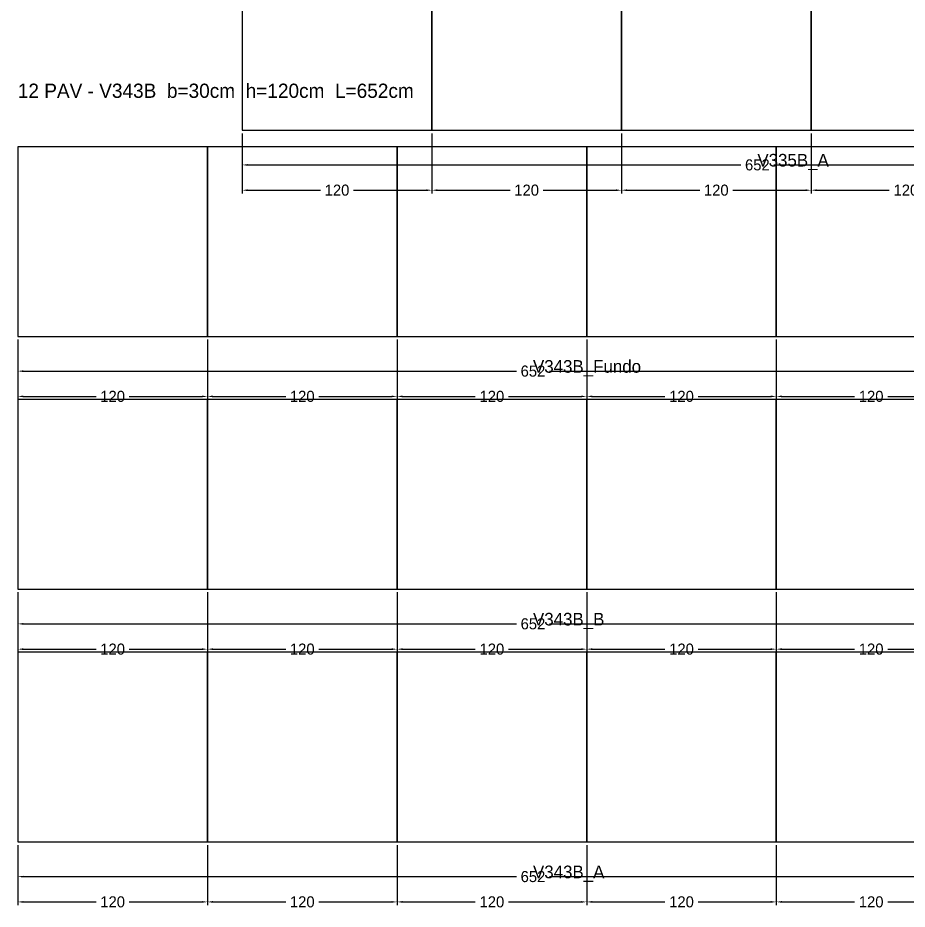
# Model space of a CAD drawing. Header units: metres. Extents: x 180 to 6304, y -11808 to -336.
# Drawn here: x 1666 to 2229, y -3415 to -2851 of the extents above; entities that cross this region are included whole.
import ezdxf

# ---------------------------------------------------------------- set-up
doc = ezdxf.new("R2010")
doc.units = ezdxf.units.M
doc.layers.add('COTA', color=3, linetype='Continuous')
doc.dimstyles.new('COTA_VIG', dxfattribs={"dimtxt": 7, "dimasz": 3.5, "dimexe": 2, "dimexo": 2, "dimgap": 1.5, "dimtad": 1, "dimdec": 1, "dimcen": 2.5, "dimclrd": 3, "dimclre": 3, "dimclrt": 3, "dimazin": 3, "dimtfac": 1, "dimtmove": 0, "dimatfit": 3})

# ---------------------------------------------------------------- blocks, each defined once
blk = doc.blocks.new('_CLOSEDFILLED')
at = {"color": 0, "linetype": 'BYBLOCK'}
blk.add_solid([(-1, 0.16), (0, 0), (-1, -0.16)], dxfattribs=at)
blk = doc.blocks.new('*D562')
at = {"color": 3}
for p, q in [((1808.44, -2923.77), (1808.44, -2945.77)), ((2460.44, -2923.77), (2460.44, -2945.77)), ((1811.94, -2943.77), (2123.94, -2943.77)), ((2144.94, -2943.77), (2456.94, -2943.77))]:
    blk.add_line(p, q, dxfattribs=at)
at = {"layer": 'Defpoints'}
for p in [(1808.44, -2921.77), (2460.44, -2921.77), (1808.44, -2943.77)]:
    blk.add_point(p, dxfattribs=at)
at = {"layer": 'COTA', "color": 3, "xscale": 3.5, "yscale": 3.5, "rotation": 180}
blk.add_blockref('_CLOSEDFILLED', (1808.44, -2943.77), dxfattribs=at)
at = {"layer": 'COTA', "color": 3, "xscale": 3.5, "yscale": 3.5}
blk.add_blockref('_CLOSEDFILLED', (2460.44, -2943.77), dxfattribs=at)
at = {"layer": 'COTA', "color": 3, "insert": (2134.44, -2943.77), "char_height": 7, "attachment_point": 5}
blk.add_mtext('652', dxfattribs=at)
blk = doc.blocks.new('*D563')
at = {"color": 3}
for p, q in [((1808.44, -2923.77), (1808.44, -2961.77)), ((1928.44, -2923.77), (1928.44, -2961.77)), ((1811.94, -2959.77), (1857.94, -2959.77)), ((1878.94, -2959.77), (1924.94, -2959.77))]:
    blk.add_line(p, q, dxfattribs=at)
at = {"layer": 'Defpoints'}
for p in [(1808.44, -2921.77), (1928.44, -2921.77), (1808.44, -2959.77)]:
    blk.add_point(p, dxfattribs=at)
at = {"layer": 'COTA', "color": 3, "xscale": 3.5, "yscale": 3.5, "rotation": 180}
blk.add_blockref('_CLOSEDFILLED', (1808.44, -2959.77), dxfattribs=at)
at = {"layer": 'COTA', "color": 3, "xscale": 3.5, "yscale": 3.5}
blk.add_blockref('_CLOSEDFILLED', (1928.44, -2959.77), dxfattribs=at)
at = {"layer": 'COTA', "color": 3, "insert": (1868.44, -2959.77), "char_height": 7, "attachment_point": 5}
blk.add_mtext('120', dxfattribs=at)
blk = doc.blocks.new('*D564')
at = {"color": 3}
for p, q in [((1928.44, -2923.77), (1928.44, -2961.77)), ((2048.44, -2923.77), (2048.44, -2961.77)), ((1931.94, -2959.77), (1977.94, -2959.77)), ((1998.94, -2959.77), (2044.94, -2959.77))]:
    blk.add_line(p, q, dxfattribs=at)
at = {"layer": 'Defpoints'}
for p in [(1928.44, -2921.77), (2048.44, -2921.77), (1928.44, -2959.77)]:
    blk.add_point(p, dxfattribs=at)
at = {"layer": 'COTA', "color": 3, "xscale": 3.5, "yscale": 3.5, "rotation": 180}
blk.add_blockref('_CLOSEDFILLED', (1928.44, -2959.77), dxfattribs=at)
at = {"layer": 'COTA', "color": 3, "xscale": 3.5, "yscale": 3.5}
blk.add_blockref('_CLOSEDFILLED', (2048.44, -2959.77), dxfattribs=at)
at = {"layer": 'COTA', "color": 3, "insert": (1988.44, -2959.77), "char_height": 7, "attachment_point": 5}
blk.add_mtext('120', dxfattribs=at)
blk = doc.blocks.new('*D565')
at = {"color": 3}
for p, q in [((2048.44, -2923.77), (2048.44, -2961.77)), ((2168.44, -2923.77), (2168.44, -2961.77)), ((2051.94, -2959.77), (2097.94, -2959.77)), ((2118.94, -2959.77), (2164.94, -2959.77))]:
    blk.add_line(p, q, dxfattribs=at)
at = {"layer": 'Defpoints'}
for p in [(2048.44, -2921.77), (2168.44, -2921.77), (2048.44, -2959.77)]:
    blk.add_point(p, dxfattribs=at)
at = {"layer": 'COTA', "color": 3, "xscale": 3.5, "yscale": 3.5, "rotation": 180}
blk.add_blockref('_CLOSEDFILLED', (2048.44, -2959.77), dxfattribs=at)
at = {"layer": 'COTA', "color": 3, "xscale": 3.5, "yscale": 3.5}
blk.add_blockref('_CLOSEDFILLED', (2168.44, -2959.77), dxfattribs=at)
at = {"layer": 'COTA', "color": 3, "insert": (2108.44, -2959.77), "char_height": 7, "attachment_point": 5}
blk.add_mtext('120', dxfattribs=at)
blk = doc.blocks.new('*D566')
at = {"color": 3}
for p, q in [((2168.44, -2923.77), (2168.44, -2961.77)), ((2288.44, -2923.77), (2288.44, -2961.77)), ((2171.94, -2959.77), (2217.94, -2959.77)), ((2238.94, -2959.77), (2284.94, -2959.77))]:
    blk.add_line(p, q, dxfattribs=at)
at = {"layer": 'Defpoints'}
for p in [(2168.44, -2921.77), (2288.44, -2921.77), (2168.44, -2959.77)]:
    blk.add_point(p, dxfattribs=at)
at = {"layer": 'COTA', "color": 3, "xscale": 3.5, "yscale": 3.5, "rotation": 180}
blk.add_blockref('_CLOSEDFILLED', (2168.44, -2959.77), dxfattribs=at)
at = {"layer": 'COTA', "color": 3, "xscale": 3.5, "yscale": 3.5}
blk.add_blockref('_CLOSEDFILLED', (2288.44, -2959.77), dxfattribs=at)
at = {"layer": 'COTA', "color": 3, "insert": (2228.44, -2959.77), "char_height": 7, "attachment_point": 5}
blk.add_mtext('120', dxfattribs=at)
blk = doc.blocks.new('*D862')
at = {"color": 3}
for p, q in [((1666.44, -3374.31), (1666.44, -3396.31)), ((2318.44, -3374.31), (2318.44, -3396.31)), ((1669.94, -3394.31), (1981.94, -3394.31)), ((2002.94, -3394.31), (2314.94, -3394.31))]:
    blk.add_line(p, q, dxfattribs=at)
at = {"layer": 'Defpoints'}
for p in [(1666.44, -3372.31), (2318.44, -3372.31), (1666.44, -3394.31)]:
    blk.add_point(p, dxfattribs=at)
at = {"layer": 'COTA', "color": 3, "xscale": 3.5, "yscale": 3.5, "rotation": 180}
blk.add_blockref('_CLOSEDFILLED', (1666.44, -3394.31), dxfattribs=at)
at = {"layer": 'COTA', "color": 3, "xscale": 3.5, "yscale": 3.5}
blk.add_blockref('_CLOSEDFILLED', (2318.44, -3394.31), dxfattribs=at)
at = {"layer": 'COTA', "color": 3, "insert": (1992.44, -3394.31), "char_height": 7, "attachment_point": 5}
blk.add_mtext('652', dxfattribs=at)
blk = doc.blocks.new('*D863')
at = {"color": 3}
for p, q in [((1666.44, -3374.31), (1666.44, -3412.31)), ((1786.44, -3374.31), (1786.44, -3412.31)), ((1669.94, -3410.31), (1715.94, -3410.31)), ((1736.94, -3410.31), (1782.94, -3410.31))]:
    blk.add_line(p, q, dxfattribs=at)
at = {"layer": 'Defpoints'}
for p in [(1666.44, -3372.31), (1786.44, -3372.31), (1666.44, -3410.31)]:
    blk.add_point(p, dxfattribs=at)
at = {"layer": 'COTA', "color": 3, "xscale": 3.5, "yscale": 3.5, "rotation": 180}
blk.add_blockref('_CLOSEDFILLED', (1666.44, -3410.31), dxfattribs=at)
at = {"layer": 'COTA', "color": 3, "xscale": 3.5, "yscale": 3.5}
blk.add_blockref('_CLOSEDFILLED', (1786.44, -3410.31), dxfattribs=at)
at = {"layer": 'COTA', "color": 3, "insert": (1726.44, -3410.31), "char_height": 7, "attachment_point": 5}
blk.add_mtext('120', dxfattribs=at)
blk = doc.blocks.new('*D864')
at = {"color": 3}
for p, q in [((1786.44, -3374.31), (1786.44, -3412.31)), ((1906.44, -3374.31), (1906.44, -3412.31)), ((1789.94, -3410.31), (1835.94, -3410.31)), ((1856.94, -3410.31), (1902.94, -3410.31))]:
    blk.add_line(p, q, dxfattribs=at)
at = {"layer": 'Defpoints'}
for p in [(1786.44, -3372.31), (1906.44, -3372.31), (1786.44, -3410.31)]:
    blk.add_point(p, dxfattribs=at)
at = {"layer": 'COTA', "color": 3, "xscale": 3.5, "yscale": 3.5, "rotation": 180}
blk.add_blockref('_CLOSEDFILLED', (1786.44, -3410.31), dxfattribs=at)
at = {"layer": 'COTA', "color": 3, "xscale": 3.5, "yscale": 3.5}
blk.add_blockref('_CLOSEDFILLED', (1906.44, -3410.31), dxfattribs=at)
at = {"layer": 'COTA', "color": 3, "insert": (1846.44, -3410.31), "char_height": 7, "attachment_point": 5}
blk.add_mtext('120', dxfattribs=at)
blk = doc.blocks.new('*D865')
at = {"color": 3}
for p, q in [((1906.44, -3374.31), (1906.44, -3412.31)), ((2026.44, -3374.31), (2026.44, -3412.31)), ((1909.94, -3410.31), (1955.94, -3410.31)), ((1976.94, -3410.31), (2022.94, -3410.31))]:
    blk.add_line(p, q, dxfattribs=at)
at = {"layer": 'Defpoints'}
for p in [(1906.44, -3372.31), (2026.44, -3372.31), (1906.44, -3410.31)]:
    blk.add_point(p, dxfattribs=at)
at = {"layer": 'COTA', "color": 3, "xscale": 3.5, "yscale": 3.5, "rotation": 180}
blk.add_blockref('_CLOSEDFILLED', (1906.44, -3410.31), dxfattribs=at)
at = {"layer": 'COTA', "color": 3, "xscale": 3.5, "yscale": 3.5}
blk.add_blockref('_CLOSEDFILLED', (2026.44, -3410.31), dxfattribs=at)
at = {"layer": 'COTA', "color": 3, "insert": (1966.44, -3410.31), "char_height": 7, "attachment_point": 5}
blk.add_mtext('120', dxfattribs=at)
blk = doc.blocks.new('*D866')
at = {"color": 3}
for p, q in [((2026.44, -3374.31), (2026.44, -3412.31)), ((2146.44, -3374.31), (2146.44, -3412.31)), ((2029.94, -3410.31), (2075.94, -3410.31)), ((2096.94, -3410.31), (2142.94, -3410.31))]:
    blk.add_line(p, q, dxfattribs=at)
at = {"layer": 'Defpoints'}
for p in [(2026.44, -3372.31), (2146.44, -3372.31), (2026.44, -3410.31)]:
    blk.add_point(p, dxfattribs=at)
at = {"layer": 'COTA', "color": 3, "xscale": 3.5, "yscale": 3.5, "rotation": 180}
blk.add_blockref('_CLOSEDFILLED', (2026.44, -3410.31), dxfattribs=at)
at = {"layer": 'COTA', "color": 3, "xscale": 3.5, "yscale": 3.5}
blk.add_blockref('_CLOSEDFILLED', (2146.44, -3410.31), dxfattribs=at)
at = {"layer": 'COTA', "color": 3, "insert": (2086.44, -3410.31), "char_height": 7, "attachment_point": 5}
blk.add_mtext('120', dxfattribs=at)
blk = doc.blocks.new('*D867')
at = {"color": 3}
for p, q in [((2146.44, -3374.31), (2146.44, -3412.31)), ((2266.44, -3374.31), (2266.44, -3412.31)), ((2149.94, -3410.31), (2195.94, -3410.31)), ((2216.94, -3410.31), (2262.94, -3410.31))]:
    blk.add_line(p, q, dxfattribs=at)
at = {"layer": 'Defpoints'}
for p in [(2146.44, -3372.31), (2266.44, -3372.31), (2146.44, -3410.31)]:
    blk.add_point(p, dxfattribs=at)
at = {"layer": 'COTA', "color": 3, "xscale": 3.5, "yscale": 3.5, "rotation": 180}
blk.add_blockref('_CLOSEDFILLED', (2146.44, -3410.31), dxfattribs=at)
at = {"layer": 'COTA', "color": 3, "xscale": 3.5, "yscale": 3.5}
blk.add_blockref('_CLOSEDFILLED', (2266.44, -3410.31), dxfattribs=at)
at = {"layer": 'COTA', "color": 3, "insert": (2206.44, -3410.31), "char_height": 7, "attachment_point": 5}
blk.add_mtext('120', dxfattribs=at)
blk = doc.blocks.new('*D870')
at = {"color": 3}
for p, q in [((1666.44, -3214.31), (1666.44, -3236.31)), ((2318.44, -3214.31), (2318.44, -3236.31)), ((1669.94, -3234.31), (1981.94, -3234.31)), ((2002.94, -3234.31), (2314.94, -3234.31))]:
    blk.add_line(p, q, dxfattribs=at)
at = {"layer": 'Defpoints'}
for p in [(1666.44, -3212.31), (2318.44, -3212.31), (1666.44, -3234.31)]:
    blk.add_point(p, dxfattribs=at)
at = {"layer": 'COTA', "color": 3, "xscale": 3.5, "yscale": 3.5, "rotation": 180}
blk.add_blockref('_CLOSEDFILLED', (1666.44, -3234.31), dxfattribs=at)
at = {"layer": 'COTA', "color": 3, "xscale": 3.5, "yscale": 3.5}
blk.add_blockref('_CLOSEDFILLED', (2318.44, -3234.31), dxfattribs=at)
at = {"layer": 'COTA', "color": 3, "insert": (1992.44, -3234.31), "char_height": 7, "attachment_point": 5}
blk.add_mtext('652', dxfattribs=at)
blk = doc.blocks.new('*D871')
at = {"color": 3}
for p, q in [((1666.44, -3214.31), (1666.44, -3252.31)), ((1786.44, -3214.31), (1786.44, -3252.31)), ((1669.94, -3250.31), (1715.94, -3250.31)), ((1736.94, -3250.31), (1782.94, -3250.31))]:
    blk.add_line(p, q, dxfattribs=at)
at = {"layer": 'Defpoints'}
for p in [(1666.44, -3212.31), (1786.44, -3212.31), (1666.44, -3250.31)]:
    blk.add_point(p, dxfattribs=at)
at = {"layer": 'COTA', "color": 3, "xscale": 3.5, "yscale": 3.5, "rotation": 180}
blk.add_blockref('_CLOSEDFILLED', (1666.44, -3250.31), dxfattribs=at)
at = {"layer": 'COTA', "color": 3, "xscale": 3.5, "yscale": 3.5}
blk.add_blockref('_CLOSEDFILLED', (1786.44, -3250.31), dxfattribs=at)
at = {"layer": 'COTA', "color": 3, "insert": (1726.44, -3250.31), "char_height": 7, "attachment_point": 5}
blk.add_mtext('120', dxfattribs=at)
blk = doc.blocks.new('*D872')
at = {"color": 3}
for p, q in [((1786.44, -3214.31), (1786.44, -3252.31)), ((1906.44, -3214.31), (1906.44, -3252.31)), ((1789.94, -3250.31), (1835.94, -3250.31)), ((1856.94, -3250.31), (1902.94, -3250.31))]:
    blk.add_line(p, q, dxfattribs=at)
at = {"layer": 'Defpoints'}
for p in [(1786.44, -3212.31), (1906.44, -3212.31), (1786.44, -3250.31)]:
    blk.add_point(p, dxfattribs=at)
at = {"layer": 'COTA', "color": 3, "xscale": 3.5, "yscale": 3.5, "rotation": 180}
blk.add_blockref('_CLOSEDFILLED', (1786.44, -3250.31), dxfattribs=at)
at = {"layer": 'COTA', "color": 3, "xscale": 3.5, "yscale": 3.5}
blk.add_blockref('_CLOSEDFILLED', (1906.44, -3250.31), dxfattribs=at)
at = {"layer": 'COTA', "color": 3, "insert": (1846.44, -3250.31), "char_height": 7, "attachment_point": 5}
blk.add_mtext('120', dxfattribs=at)
blk = doc.blocks.new('*D873')
at = {"color": 3}
for p, q in [((1906.44, -3214.31), (1906.44, -3252.31)), ((2026.44, -3214.31), (2026.44, -3252.31)), ((1909.94, -3250.31), (1955.94, -3250.31)), ((1976.94, -3250.31), (2022.94, -3250.31))]:
    blk.add_line(p, q, dxfattribs=at)
at = {"layer": 'Defpoints'}
for p in [(1906.44, -3212.31), (2026.44, -3212.31), (1906.44, -3250.31)]:
    blk.add_point(p, dxfattribs=at)
at = {"layer": 'COTA', "color": 3, "xscale": 3.5, "yscale": 3.5, "rotation": 180}
blk.add_blockref('_CLOSEDFILLED', (1906.44, -3250.31), dxfattribs=at)
at = {"layer": 'COTA', "color": 3, "xscale": 3.5, "yscale": 3.5}
blk.add_blockref('_CLOSEDFILLED', (2026.44, -3250.31), dxfattribs=at)
at = {"layer": 'COTA', "color": 3, "insert": (1966.44, -3250.31), "char_height": 7, "attachment_point": 5}
blk.add_mtext('120', dxfattribs=at)
blk = doc.blocks.new('*D874')
at = {"color": 3}
for p, q in [((2026.44, -3214.31), (2026.44, -3252.31)), ((2146.44, -3214.31), (2146.44, -3252.31)), ((2029.94, -3250.31), (2075.94, -3250.31)), ((2096.94, -3250.31), (2142.94, -3250.31))]:
    blk.add_line(p, q, dxfattribs=at)
at = {"layer": 'Defpoints'}
for p in [(2026.44, -3212.31), (2146.44, -3212.31), (2026.44, -3250.31)]:
    blk.add_point(p, dxfattribs=at)
at = {"layer": 'COTA', "color": 3, "xscale": 3.5, "yscale": 3.5, "rotation": 180}
blk.add_blockref('_CLOSEDFILLED', (2026.44, -3250.31), dxfattribs=at)
at = {"layer": 'COTA', "color": 3, "xscale": 3.5, "yscale": 3.5}
blk.add_blockref('_CLOSEDFILLED', (2146.44, -3250.31), dxfattribs=at)
at = {"layer": 'COTA', "color": 3, "insert": (2086.44, -3250.31), "char_height": 7, "attachment_point": 5}
blk.add_mtext('120', dxfattribs=at)
blk = doc.blocks.new('*D875')
at = {"color": 3}
for p, q in [((2146.44, -3214.31), (2146.44, -3252.31)), ((2266.44, -3214.31), (2266.44, -3252.31)), ((2149.94, -3250.31), (2195.94, -3250.31)), ((2216.94, -3250.31), (2262.94, -3250.31))]:
    blk.add_line(p, q, dxfattribs=at)
at = {"layer": 'Defpoints'}
for p in [(2146.44, -3212.31), (2266.44, -3212.31), (2146.44, -3250.31)]:
    blk.add_point(p, dxfattribs=at)
at = {"layer": 'COTA', "color": 3, "xscale": 3.5, "yscale": 3.5, "rotation": 180}
blk.add_blockref('_CLOSEDFILLED', (2146.44, -3250.31), dxfattribs=at)
at = {"layer": 'COTA', "color": 3, "xscale": 3.5, "yscale": 3.5}
blk.add_blockref('_CLOSEDFILLED', (2266.44, -3250.31), dxfattribs=at)
at = {"layer": 'COTA', "color": 3, "insert": (2206.44, -3250.31), "char_height": 7, "attachment_point": 5}
blk.add_mtext('120', dxfattribs=at)
blk = doc.blocks.new('*D878')
at = {"color": 3}
for p, q in [((1666.44, -3054.31), (1666.44, -3076.31)), ((2318.44, -3054.31), (2318.44, -3076.31)), ((1669.94, -3074.31), (1981.94, -3074.31)), ((2002.94, -3074.31), (2314.94, -3074.31))]:
    blk.add_line(p, q, dxfattribs=at)
at = {"layer": 'Defpoints'}
for p in [(1666.44, -3052.31), (2318.44, -3052.31), (1666.44, -3074.31)]:
    blk.add_point(p, dxfattribs=at)
at = {"layer": 'COTA', "color": 3, "xscale": 3.5, "yscale": 3.5, "rotation": 180}
blk.add_blockref('_CLOSEDFILLED', (1666.44, -3074.31), dxfattribs=at)
at = {"layer": 'COTA', "color": 3, "xscale": 3.5, "yscale": 3.5}
blk.add_blockref('_CLOSEDFILLED', (2318.44, -3074.31), dxfattribs=at)
at = {"layer": 'COTA', "color": 3, "insert": (1992.44, -3074.31), "char_height": 7, "attachment_point": 5}
blk.add_mtext('652', dxfattribs=at)
blk = doc.blocks.new('*D879')
at = {"color": 3}
for p, q in [((1666.44, -3054.31), (1666.44, -3092.31)), ((1786.44, -3054.31), (1786.44, -3092.31)), ((1669.94, -3090.31), (1715.94, -3090.31)), ((1736.94, -3090.31), (1782.94, -3090.31))]:
    blk.add_line(p, q, dxfattribs=at)
at = {"layer": 'Defpoints'}
for p in [(1666.44, -3052.31), (1786.44, -3052.31), (1666.44, -3090.31)]:
    blk.add_point(p, dxfattribs=at)
at = {"layer": 'COTA', "color": 3, "xscale": 3.5, "yscale": 3.5, "rotation": 180}
blk.add_blockref('_CLOSEDFILLED', (1666.44, -3090.31), dxfattribs=at)
at = {"layer": 'COTA', "color": 3, "xscale": 3.5, "yscale": 3.5}
blk.add_blockref('_CLOSEDFILLED', (1786.44, -3090.31), dxfattribs=at)
at = {"layer": 'COTA', "color": 3, "insert": (1726.44, -3090.31), "char_height": 7, "attachment_point": 5}
blk.add_mtext('120', dxfattribs=at)
blk = doc.blocks.new('*D880')
at = {"color": 3}
for p, q in [((1786.44, -3054.31), (1786.44, -3092.31)), ((1906.44, -3054.31), (1906.44, -3092.31)), ((1789.94, -3090.31), (1835.94, -3090.31)), ((1856.94, -3090.31), (1902.94, -3090.31))]:
    blk.add_line(p, q, dxfattribs=at)
at = {"layer": 'Defpoints'}
for p in [(1786.44, -3052.31), (1906.44, -3052.31), (1786.44, -3090.31)]:
    blk.add_point(p, dxfattribs=at)
at = {"layer": 'COTA', "color": 3, "xscale": 3.5, "yscale": 3.5, "rotation": 180}
blk.add_blockref('_CLOSEDFILLED', (1786.44, -3090.31), dxfattribs=at)
at = {"layer": 'COTA', "color": 3, "xscale": 3.5, "yscale": 3.5}
blk.add_blockref('_CLOSEDFILLED', (1906.44, -3090.31), dxfattribs=at)
at = {"layer": 'COTA', "color": 3, "insert": (1846.44, -3090.31), "char_height": 7, "attachment_point": 5}
blk.add_mtext('120', dxfattribs=at)
blk = doc.blocks.new('*D881')
at = {"color": 3}
for p, q in [((1906.44, -3054.31), (1906.44, -3092.31)), ((2026.44, -3054.31), (2026.44, -3092.31)), ((1909.94, -3090.31), (1955.94, -3090.31)), ((1976.94, -3090.31), (2022.94, -3090.31))]:
    blk.add_line(p, q, dxfattribs=at)
at = {"layer": 'Defpoints'}
for p in [(1906.44, -3052.31), (2026.44, -3052.31), (1906.44, -3090.31)]:
    blk.add_point(p, dxfattribs=at)
at = {"layer": 'COTA', "color": 3, "xscale": 3.5, "yscale": 3.5, "rotation": 180}
blk.add_blockref('_CLOSEDFILLED', (1906.44, -3090.31), dxfattribs=at)
at = {"layer": 'COTA', "color": 3, "xscale": 3.5, "yscale": 3.5}
blk.add_blockref('_CLOSEDFILLED', (2026.44, -3090.31), dxfattribs=at)
at = {"layer": 'COTA', "color": 3, "insert": (1966.44, -3090.31), "char_height": 7, "attachment_point": 5}
blk.add_mtext('120', dxfattribs=at)
blk = doc.blocks.new('*D882')
at = {"color": 3}
for p, q in [((2026.44, -3054.31), (2026.44, -3092.31)), ((2146.44, -3054.31), (2146.44, -3092.31)), ((2029.94, -3090.31), (2075.94, -3090.31)), ((2096.94, -3090.31), (2142.94, -3090.31))]:
    blk.add_line(p, q, dxfattribs=at)
at = {"layer": 'Defpoints'}
for p in [(2026.44, -3052.31), (2146.44, -3052.31), (2026.44, -3090.31)]:
    blk.add_point(p, dxfattribs=at)
at = {"layer": 'COTA', "color": 3, "xscale": 3.5, "yscale": 3.5, "rotation": 180}
blk.add_blockref('_CLOSEDFILLED', (2026.44, -3090.31), dxfattribs=at)
at = {"layer": 'COTA', "color": 3, "xscale": 3.5, "yscale": 3.5}
blk.add_blockref('_CLOSEDFILLED', (2146.44, -3090.31), dxfattribs=at)
at = {"layer": 'COTA', "color": 3, "insert": (2086.44, -3090.31), "char_height": 7, "attachment_point": 5}
blk.add_mtext('120', dxfattribs=at)
blk = doc.blocks.new('*D883')
at = {"color": 3}
for p, q in [((2146.44, -3054.31), (2146.44, -3092.31)), ((2266.44, -3054.31), (2266.44, -3092.31)), ((2149.94, -3090.31), (2195.94, -3090.31)), ((2216.94, -3090.31), (2262.94, -3090.31))]:
    blk.add_line(p, q, dxfattribs=at)
at = {"layer": 'Defpoints'}
for p in [(2146.44, -3052.31), (2266.44, -3052.31), (2146.44, -3090.31)]:
    blk.add_point(p, dxfattribs=at)
at = {"layer": 'COTA', "color": 3, "xscale": 3.5, "yscale": 3.5, "rotation": 180}
blk.add_blockref('_CLOSEDFILLED', (2146.44, -3090.31), dxfattribs=at)
at = {"layer": 'COTA', "color": 3, "xscale": 3.5, "yscale": 3.5}
blk.add_blockref('_CLOSEDFILLED', (2266.44, -3090.31), dxfattribs=at)
at = {"layer": 'COTA', "color": 3, "insert": (2206.44, -3090.31), "char_height": 7, "attachment_point": 5}
blk.add_mtext('120', dxfattribs=at)

msp = doc.modelspace()

# ---------------------------------------------------------------- linework, layer by layer
at = {"layer": 'Paineis'}
for points in [[(1808.44, -2921.77), (1928.44, -2921.77), (1928.44, -2801.77), (1808.44, -2801.77)], [(1928.44, -2921.77), (2048.44, -2921.77), (2048.44, -2801.77), (1928.44, -2801.77)], [(2048.44, -2921.77), (2168.44, -2921.77), (2168.44, -2801.77), (2048.44, -2801.77)], [(2168.44, -2921.77), (2288.44, -2921.77), (2288.44, -2801.77), (2168.44, -2801.77)], [(1666.44, -3052.31), (1786.44, -3052.31), (1786.44, -2932.31), (1666.44, -2932.31)], [(1786.44, -3052.31), (1906.44, -3052.31), (1906.44, -2932.31), (1786.44, -2932.31)], [(1906.44, -3052.31), (2026.44, -3052.31), (2026.44, -2932.31), (1906.44, -2932.31)], [(2026.44, -3052.31), (2146.44, -3052.31), (2146.44, -2932.31), (2026.44, -2932.31)], [(2146.44, -3052.31), (2266.44, -3052.31), (2266.44, -2932.31), (2146.44, -2932.31)], [(1666.44, -3212.31), (1786.44, -3212.31), (1786.44, -3092.31), (1666.44, -3092.31)], [(1786.44, -3212.31), (1906.44, -3212.31), (1906.44, -3092.31), (1786.44, -3092.31)], [(1906.44, -3212.31), (2026.44, -3212.31), (2026.44, -3092.31), (1906.44, -3092.31)], [(2026.44, -3212.31), (2146.44, -3212.31), (2146.44, -3092.31), (2026.44, -3092.31)], [(2146.44, -3212.31), (2266.44, -3212.31), (2266.44, -3092.31), (2146.44, -3092.31)], [(1666.44, -3372.31), (1786.44, -3372.31), (1786.44, -3252.31), (1666.44, -3252.31)], [(1786.44, -3372.31), (1906.44, -3372.31), (1906.44, -3252.31), (1786.44, -3252.31)], [(1906.44, -3372.31), (2026.44, -3372.31), (2026.44, -3252.31), (1906.44, -3252.31)], [(2026.44, -3372.31), (2146.44, -3372.31), (2146.44, -3252.31), (2026.44, -3252.31)], [(2146.44, -3372.31), (2266.44, -3372.31), (2266.44, -3252.31), (2146.44, -3252.31)]]:
    msp.add_lwpolyline(points, close=True, dxfattribs=at)

# ---------------------------------------------------------------- texts
at = {"layer": 'NOMENCLATURA', "insert": (1666.44, -2892.31), "char_height": 9, "attachment_point": 1}
msp.add_mtext('12 PAV - V343B  b=30cm  h=120cm  L=652cm', dxfattribs=at)
at = {"layer": 'Texto Secao', "char_height": 8, "attachment_point": 1}
for s, insert in [('V335B_A', (2134.44, -2936.77)), ('V343B_Fundo', (1992.44, -3067.31)), ('V343B_B', (1992.44, -3227.31)), ('V343B_A', (1992.44, -3387.31))]:
    msp.add_mtext(s, dxfattribs=dict(at, insert=insert))

# ---------------------------------------------------------------- dimensions: what is measured, and where the dimension line sits
at = {"layer": 'COTA'}
for base, p1, p2, picture, middle in [((1808.44, -2943.77), (1808.44, -2921.77), (2460.44, -2921.77), '*D562', (2134.44, -2943.77)), ((1808.44, -2959.77), (1808.44, -2921.77), (1928.44, -2921.77), '*D563', (1868.44, -2959.77)), ((1928.44, -2959.77), (1928.44, -2921.77), (2048.44, -2921.77), '*D564', (1988.44, -2959.77)), ((2048.44, -2959.77), (2048.44, -2921.77), (2168.44, -2921.77), '*D565', (2108.44, -2959.77)), ((2168.44, -2959.77), (2168.44, -2921.77), (2288.44, -2921.77), '*D566', (2228.44, -2959.77)), ((1666.44, -3074.31), (1666.44, -3052.31), (2318.44, -3052.31), '*D878', (1992.44, -3074.31)), ((1666.44, -3090.31), (1666.44, -3052.31), (1786.44, -3052.31), '*D879', (1726.44, -3090.31)), ((1786.44, -3090.31), (1786.44, -3052.31), (1906.44, -3052.31), '*D880', (1846.44, -3090.31)), ((1906.44, -3090.31), (1906.44, -3052.31), (2026.44, -3052.31), '*D881', (1966.44, -3090.31)), ((2026.44, -3090.31), (2026.44, -3052.31), (2146.44, -3052.31), '*D882', (2086.44, -3090.31)), ((2146.44, -3090.31), (2146.44, -3052.31), (2266.44, -3052.31), '*D883', (2206.44, -3090.31)), ((1666.44, -3234.31), (1666.44, -3212.31), (2318.44, -3212.31), '*D870', (1992.44, -3234.31)), ((1666.44, -3250.31), (1666.44, -3212.31), (1786.44, -3212.31), '*D871', (1726.44, -3250.31)), ((1786.44, -3250.31), (1786.44, -3212.31), (1906.44, -3212.31), '*D872', (1846.44, -3250.31)), ((1906.44, -3250.31), (1906.44, -3212.31), (2026.44, -3212.31), '*D873', (1966.44, -3250.31)), ((2026.44, -3250.31), (2026.44, -3212.31), (2146.44, -3212.31), '*D874', (2086.44, -3250.31)), ((2146.44, -3250.31), (2146.44, -3212.31), (2266.44, -3212.31), '*D875', (2206.44, -3250.31)), ((1666.44, -3394.31), (1666.44, -3372.31), (2318.44, -3372.31), '*D862', (1992.44, -3394.31)), ((1666.44, -3410.31), (1666.44, -3372.31), (1786.44, -3372.31), '*D863', (1726.44, -3410.31)), ((1786.44, -3410.31), (1786.44, -3372.31), (1906.44, -3372.31), '*D864', (1846.44, -3410.31)), ((1906.44, -3410.31), (1906.44, -3372.31), (2026.44, -3372.31), '*D865', (1966.44, -3410.31)), ((2026.44, -3410.31), (2026.44, -3372.31), (2146.44, -3372.31), '*D866', (2086.44, -3410.31)), ((2146.44, -3410.31), (2146.44, -3372.31), (2266.44, -3372.31), '*D867', (2206.44, -3410.31))]:
    dim = msp.add_linear_dim(base=base, p1=p1, p2=p2, dimstyle='COTA_VIG', dxfattribs=at)
    dim.commit()
    dim.dimension.update_dxf_attribs({"geometry": picture, "text_midpoint": middle})

doc.saveas('drawing.dxf')
